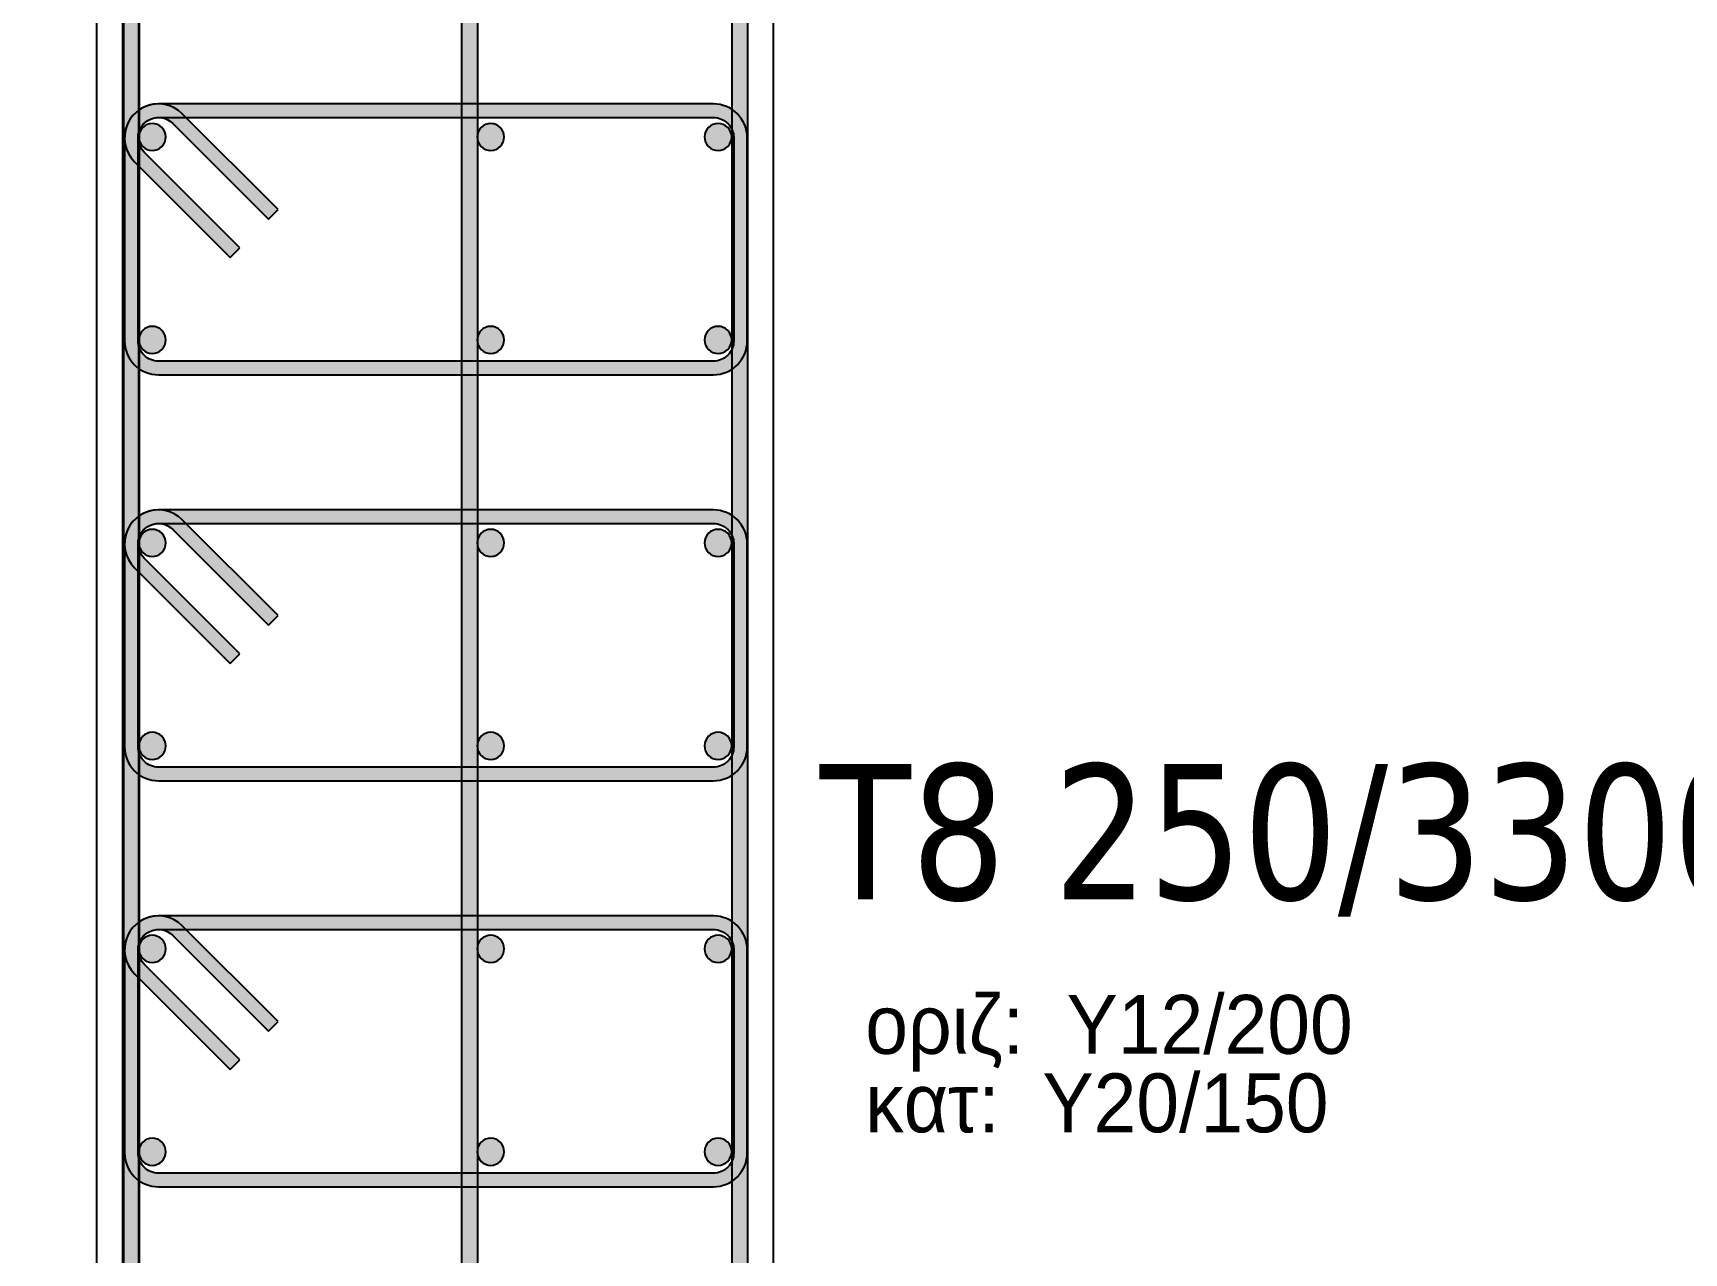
# Model space of a CAD drawing. Header units: millimetres. Extents: x -2171 to 1563, y -1758 to -1505.
# Drawn here: x -1772.77 to -1766.68, y -1605.69 to -1601.18 of the extents above; entities that cross this region are included whole.
import ezdxf

# ---------------------------------------------------------------- set-up
doc = ezdxf.new("R2010")
doc.units = ezdxf.units.MM
doc.header["$PDMODE"] = 32
doc.layers.get('Defpoints').update_dxf_attribs({"color": 6})
for name, color, linetype in [('-S-DIMS', 2, 'Continuous'), ('Col_Det', 7, 'Continuous'), ('Col_Det_0', 7, 'Continuous'), ('Col_Det_Fill', 7, 'Continuous'), ('Geo_Col', 7, 'Continuous'), ('pinakaki', 153, 'Continuous')]:
    doc.layers.add(name, color=color, linetype=linetype)
doc.styles.add('S1Arl22_b_934_161', font='arial.ttf', dxfattribs={"width": 0.933629, "height": 0.002175})
doc.styles.get("Standard").update_dxf_attribs({"font": 'tahoma.ttf'})
doc.dimstyles.new('Copy(2) of Standard', dxfattribs={"dimscale": 96, "dimtxt": 0.003, "dimasz": 0.0025, "dimexe": 0.0008, "dimexo": 0.005, "dimgap": 0.0015, "dimtad": 1, "dimrnd": 0.05, "dimzin": 0, "dimdsep": 46, "dimtxsty": 'Standard', "dimcen": 0.001, "dimclrd": 256, "dimclrt": 256, "dimadec": 0, "dimazin": 0, "dimtfac": 1, "dimtofl": 0, "dimtmove": 0, "dimatfit": 3, "dimfxl": 5, "dimtolj": 1, "dimtzin": 0, "dimarcsym": 1})

# ---------------------------------------------------------------- blocks, each defined once
blk = doc.blocks.new('*D2269')
at = {"layer": '-S-DIMS', "color": 0, "lineweight": -2, "ltscale": 0.5, "transparency": 16777216}
for p, q in [((-1770.5185, -1597.9399), (-1773.6462, -1597.9399)), ((-1770.5185, -1611.9399), (-1773.6462, -1611.9399))]:
    blk.add_line(p, q, dxfattribs=at)
at = {"layer": '-S-DIMS', "lineweight": -2, "ltscale": 0.5, "transparency": 16777216}
blk.add_line((-1773.5694, -1598.1799), (-1773.5694, -1611.6999), dxfattribs=at)
at = {"layer": '-S-DIMS', "ltscale": 0.5, "transparency": 16777216}
for points in [[(-1773.5294, -1598.1799), (-1773.6094, -1598.1799), (-1773.5694, -1597.9399)], [(-1773.6094, -1611.6999), (-1773.5294, -1611.6999), (-1773.5694, -1611.9399)]]:
    blk.add_solid(points, dxfattribs=at)
at = {"layer": 'Defpoints', "color": 0, "ltscale": 0.5, "transparency": 16777216}
for p in [(-1770.0385, -1597.9399), (-1773.5694, -1611.9399), (-1770.0385, -1611.9399)]:
    blk.add_point(p, dxfattribs=at)
at = {"layer": '-S-DIMS', "ltscale": 0.5, "transparency": 16777216, "insert": (-1773.864, -1604.9399), "char_height": 0.288, "attachment_point": 5, "rotation": 90}
blk.add_mtext('\\A1;2800', dxfattribs=at)
blk = doc.blocks.new('*D2273')
at = {"layer": '-S-DIMS', "color": 0, "lineweight": -2, "ltscale": 0.5, "transparency": 16777216}
for p, q in [((-1772.5185, -1596.6899), (-1775.1466, -1596.6899)), ((-1772.5185, -1614.4399), (-1775.1466, -1614.4399))]:
    blk.add_line(p, q, dxfattribs=at)
at = {"layer": '-S-DIMS', "lineweight": -2, "ltscale": 0.5, "transparency": 16777216}
blk.add_line((-1775.0698, -1596.9299), (-1775.0698, -1614.1999), dxfattribs=at)
at = {"layer": '-S-DIMS', "ltscale": 0.5, "transparency": 16777216}
for points in [[(-1775.0298, -1596.9299), (-1775.1098, -1596.9299), (-1775.0698, -1596.6899)], [(-1775.1098, -1614.1999), (-1775.0298, -1614.1999), (-1775.0698, -1614.4399)]]:
    blk.add_solid(points, dxfattribs=at)
at = {"layer": 'Defpoints', "color": 0, "ltscale": 0.5, "transparency": 16777216}
for p in [(-1772.0385, -1596.6899), (-1775.0698, -1614.4399), (-1772.0385, -1614.4399)]:
    blk.add_point(p, dxfattribs=at)
at = {"layer": '-S-DIMS', "ltscale": 0.5, "transparency": 16777216, "insert": (-1775.3638, -1605.5649), "char_height": 0.288, "attachment_point": 5, "rotation": 90}
blk.add_mtext('\\A1;3550', dxfattribs=at)
blk = doc.blocks.new('LINK 3')
at = {"layer": 'Col_Det_Fill'}
for points in [[(0.3193, -0.2373), (0.3546, -0.2019, 0.668179), (0.1412, -0.2903), (0.1912, -0.2903, -0.668179)], [(0.2662, -0.2153), (0.2662, -0.1653, 0.668179), (0.1778, -0.3787), (0.2132, -0.3433, -0.668179)], [(2.3162, -0.2153), (2.3162, -0.1653), (0.2662, -0.1653), (0.2662, -0.2153)], [(2.3912, -0.2903), (2.4412, -0.2903, 0.414214), (2.3162, -0.1653), (2.3162, -0.2153, -0.414214)], [(0.6728, -0.5908), (0.7082, -0.5555), (0.3546, -0.2019), (0.3193, -0.2373)], [(0.1912, -0.2915), (0.1412, -0.2915), (0.1412, -1.0406), (0.1912, -1.0406)], [(2.3912, -1.0406), (2.4412, -1.0406), (2.4412, -0.2881), (2.3912, -0.2881)], [(0.2132, -0.3433), (0.1778, -0.3787), (0.5314, -0.7322), (0.5668, -0.6969)], [(0.1912, -1.0406), (0.1412, -1.0406, 0.414214), (0.2662, -1.1656), (0.2662, -1.1156, -0.414214)], [(2.3162, -1.1156), (2.3162, -1.1656, 0.414214), (2.4412, -1.0406), (2.3912, -1.0406, -0.414214)], [(0.2662, -1.1156), (0.2662, -1.1656), (2.3162, -1.1656), (2.3162, -1.1156)]]:
    blk.add_hatch(color=252, dxfattribs=at).paths.add_polyline_path(points)
at = {"layer": 'Col_Det', "color": 7}
for points in [[(0.3546, -0.2019, 0.668179), (0.1412, -0.2903)], [(0.2662, -0.1653, 0.668179), (0.1778, -0.3787)], [(2.4412, -0.2903, 0.414214), (2.3162, -0.1653)], [(0.1912, -0.2903, -0.668179), (0.3193, -0.2373, -0.668179)], [(0.2132, -0.3433, -0.668179), (0.2662, -0.2153, -0.668179)], [(2.3162, -0.2153, -0.414214), (2.3912, -0.2903, -0.414214)], [(0.1412, -1.0406, 0.414214), (0.2662, -1.1656)], [(0.2662, -1.1156, -0.414214), (0.1912, -1.0406, -0.414214)], [(2.3162, -1.1656, 0.414214), (2.4412, -1.0406)], [(2.3912, -1.0406, -0.414214), (2.3162, -1.1156, -0.414214)]]:
    blk.add_lwpolyline(points, format="xyb", dxfattribs=at)
for points in [[(2.3162, -0.1653), (0.2662, -0.1653)], [(0.2662, -0.2153), (2.3162, -0.2153)], [(0.3193, -0.2373), (0.6728, -0.5908)], [(0.7082, -0.5555), (0.3546, -0.2019)], [(0.1412, -0.2848), (0.1412, -1.0406)], [(0.1912, -1.0406), (0.1912, -0.2848)], [(2.3912, -0.2848), (2.3912, -1.0406)], [(2.4412, -1.0406), (2.4412, -0.2848)], [(0.5668, -0.6969), (0.2132, -0.3433)], [(0.1778, -0.3787), (0.5314, -0.7322)], [(0.6728, -0.5908), (0.7082, -0.5555)], [(0.5314, -0.7322), (0.5668, -0.6969)], [(2.3162, -1.1156), (0.2662, -1.1156)], [(0.2662, -1.1656), (2.3162, -1.1656)]]:
    blk.add_lwpolyline(points, dxfattribs=at)

msp = doc.modelspace()

# ---------------------------------------------------------------- hatches: boundary and pattern name
at = {"layer": 'Col_Det_Fill'}
for color, points in [(252, [(-1771.131, -1596.8723), (-1771.191, -1596.8723), (-1771.191, -1614.351), (-1771.131, -1614.351)]), (252, [(-1772.381, -1597.2433), (-1772.441, -1597.2433), (-1772.441, -1611.5325), (-1772.381, -1611.5325)]), (252, [(-1772.3835, -1599.628), (-1772.4435, -1599.628), (-1772.4435, -1614.2185), (-1772.3835, -1614.2185)]), (252, [(-1770.1935, -1610.2518), (-1770.1335, -1610.2518), (-1770.1335, -1599.628), (-1770.1935, -1599.628)]), (133, [(-1772.3335, -1601.6153, 0.414214), (-1772.2835, -1601.5653, 0.414214), (-1772.3335, -1601.5153, 0.414214), (-1772.3835, -1601.5653, 0.414214)]), (133, [(-1771.0835, -1601.6153, 0.414214), (-1771.0335, -1601.5653, 0.414214), (-1771.0835, -1601.5153, 0.414214), (-1771.1335, -1601.5653, 0.414214)]), (133, [(-1770.2435, -1601.6153, 0.414214), (-1770.1935, -1601.5653, 0.414214), (-1770.2435, -1601.5153, 0.414214), (-1770.2935, -1601.5653, 0.414214)]), (133, [(-1772.3335, -1602.3652, 0.414214), (-1772.2835, -1602.3152, 0.414214), (-1772.3335, -1602.2652, 0.414214), (-1772.3835, -1602.3152, 0.414214)]), (133, [(-1771.0835, -1602.3652, 0.414214), (-1771.0335, -1602.3152, 0.414214), (-1771.0835, -1602.2652, 0.414214), (-1771.1335, -1602.3152, 0.414214)]), (133, [(-1770.2435, -1602.3652, 0.414214), (-1770.1935, -1602.3152, 0.414214), (-1770.2435, -1602.2652, 0.414214), (-1770.2935, -1602.3152, 0.414214)]), (133, [(-1772.3335, -1603.1151, 0.414214), (-1772.2835, -1603.0651, 0.414214), (-1772.3335, -1603.0151, 0.414214), (-1772.3835, -1603.0651, 0.414214)]), (133, [(-1771.0835, -1603.1151, 0.414214), (-1771.0335, -1603.0651, 0.414214), (-1771.0835, -1603.0151, 0.414214), (-1771.1335, -1603.0651, 0.414214)]), (133, [(-1770.2435, -1603.1151, 0.414214), (-1770.1935, -1603.0651, 0.414214), (-1770.2435, -1603.0151, 0.414214), (-1770.2935, -1603.0651, 0.414214)]), (133, [(-1772.3335, -1603.865, 0.414214), (-1772.2835, -1603.815, 0.414214), (-1772.3335, -1603.765, 0.414214), (-1772.3835, -1603.815, 0.414214)]), (133, [(-1771.0835, -1603.865, 0.414214), (-1771.0335, -1603.815, 0.414214), (-1771.0835, -1603.765, 0.414214), (-1771.1335, -1603.815, 0.414214)]), (133, [(-1770.2435, -1603.865, 0.414214), (-1770.1935, -1603.815, 0.414214), (-1770.2435, -1603.765, 0.414214), (-1770.2935, -1603.815, 0.414214)]), (133, [(-1772.3335, -1604.6149, 0.414214), (-1772.2835, -1604.5649, 0.414214), (-1772.3335, -1604.5149, 0.414214), (-1772.3835, -1604.5649, 0.414214)]), (133, [(-1771.0835, -1604.6149, 0.414214), (-1771.0335, -1604.5649, 0.414214), (-1771.0835, -1604.5149, 0.414214), (-1771.1335, -1604.5649, 0.414214)]), (133, [(-1770.2435, -1604.6149, 0.414214), (-1770.1935, -1604.5649, 0.414214), (-1770.2435, -1604.5149, 0.414214), (-1770.2935, -1604.5649, 0.414214)]), (133, [(-1772.3335, -1605.3648, 0.414214), (-1772.2835, -1605.3148, 0.414214), (-1772.3335, -1605.2648, 0.414214), (-1772.3835, -1605.3148, 0.414214)]), (133, [(-1771.0835, -1605.3648, 0.414214), (-1771.0335, -1605.3148, 0.414214), (-1771.0835, -1605.2648, 0.414214), (-1771.1335, -1605.3148, 0.414214)]), (133, [(-1770.2435, -1605.3648, 0.414214), (-1770.1935, -1605.3148, 0.414214), (-1770.2435, -1605.2648, 0.414214), (-1770.2935, -1605.3148, 0.414214)])]:
    msp.add_hatch(color=color, dxfattribs=at).paths.add_polyline_path(points)

# ---------------------------------------------------------------- linework, layer by layer
at = {"layer": 'Col_Det', "color": 7}
for points in [[(-1771.191, -1596.8546), (-1771.191, -1614.3501)], [(-1771.131, -1614.3501), (-1771.131, -1596.8546)], [(-1772.441, -1597.2904), (-1772.4385, -1611.5366)], [(-1772.381, -1611.5328), (-1772.381, -1597.2904)], [(-1770.0385, -1611.9399), (-1770.0385, -1597.9399)], [(-1772.4435, -1599.628), (-1772.4435, -1610.2518)], [(-1772.3835, -1610.2518), (-1772.3835, -1599.628)], [(-1770.1935, -1599.628), (-1770.1935, -1611.5337)], [(-1770.1335, -1611.5337), (-1770.1335, -1599.628)]]:
    msp.add_lwpolyline(points, dxfattribs=at)
msp.add_lwpolyline([(-1770.0385, -1597.9399), (-1760.0385, -1597.9399), (-1760.0385, -1611.9399), (-1770.0385, -1611.9399)], close=True, dxfattribs=at)
for points in [[(-1772.3335, -1601.5153, 0.414214), (-1772.3835, -1601.5653, 0.414214)], [(-1772.3835, -1601.5653, 0.414214), (-1772.3335, -1601.6153, 0.414214)], [(-1772.2835, -1601.5653, 0.414214), (-1772.3335, -1601.5153, 0.414214)], [(-1772.3335, -1601.6153, 0.414214), (-1772.2835, -1601.5653, 0.414214)], [(-1771.0835, -1601.5153, 0.414214), (-1771.1335, -1601.5653, 0.414214)], [(-1771.1335, -1601.5653, 0.414214), (-1771.0835, -1601.6153, 0.414214)], [(-1771.0335, -1601.5653, 0.414214), (-1771.0835, -1601.5153, 0.414214)], [(-1771.0835, -1601.6153, 0.414214), (-1771.0335, -1601.5653, 0.414214)], [(-1770.2435, -1601.5153, 0.414214), (-1770.2935, -1601.5653, 0.414214)], [(-1770.2935, -1601.5653, 0.414214), (-1770.2435, -1601.6153, 0.414214)], [(-1770.1935, -1601.5653, 0.414214), (-1770.2435, -1601.5153, 0.414214)], [(-1770.2435, -1601.6153, 0.414214), (-1770.1935, -1601.5653, 0.414214)], [(-1772.3335, -1602.2652, 0.414214), (-1772.3835, -1602.3152, 0.414214)], [(-1772.2835, -1602.3152, 0.414214), (-1772.3335, -1602.2652, 0.414214)], [(-1771.0835, -1602.2652, 0.414214), (-1771.1335, -1602.3152, 0.414214)], [(-1771.0335, -1602.3152, 0.414214), (-1771.0835, -1602.2652, 0.414214)], [(-1770.2435, -1602.2652, 0.414214), (-1770.2935, -1602.3152, 0.414214)], [(-1770.1935, -1602.3152, 0.414214), (-1770.2435, -1602.2652, 0.414214)], [(-1772.3835, -1602.3152, 0.414214), (-1772.3335, -1602.3652, 0.414214)], [(-1772.3335, -1602.3652, 0.414214), (-1772.2835, -1602.3152, 0.414214)], [(-1771.1335, -1602.3152, 0.414214), (-1771.0835, -1602.3652, 0.414214)], [(-1771.0835, -1602.3652, 0.414214), (-1771.0335, -1602.3152, 0.414214)], [(-1770.2935, -1602.3152, 0.414214), (-1770.2435, -1602.3652, 0.414214)], [(-1770.2435, -1602.3652, 0.414214), (-1770.1935, -1602.3152, 0.414214)], [(-1772.3335, -1603.0151, 0.414214), (-1772.3835, -1603.0651, 0.414214)], [(-1772.2835, -1603.0651, 0.414214), (-1772.3335, -1603.0151, 0.414214)], [(-1771.0835, -1603.0151, 0.414214), (-1771.1335, -1603.0651, 0.414214)], [(-1771.0335, -1603.0651, 0.414214), (-1771.0835, -1603.0151, 0.414214)], [(-1770.2435, -1603.0151, 0.414214), (-1770.2935, -1603.0651, 0.414214)], [(-1770.1935, -1603.0651, 0.414214), (-1770.2435, -1603.0151, 0.414214)], [(-1772.3835, -1603.0651, 0.414214), (-1772.3335, -1603.1151, 0.414214)], [(-1772.3335, -1603.1151, 0.414214), (-1772.2835, -1603.0651, 0.414214)], [(-1771.1335, -1603.0651, 0.414214), (-1771.0835, -1603.1151, 0.414214)], [(-1771.0835, -1603.1151, 0.414214), (-1771.0335, -1603.0651, 0.414214)], [(-1770.2935, -1603.0651, 0.414214), (-1770.2435, -1603.1151, 0.414214)], [(-1770.2435, -1603.1151, 0.414214), (-1770.1935, -1603.0651, 0.414214)], [(-1772.3335, -1603.765, 0.414214), (-1772.3835, -1603.815, 0.414214)], [(-1772.3835, -1603.815, 0.414214), (-1772.3335, -1603.865, 0.414214)], [(-1772.2835, -1603.815, 0.414214), (-1772.3335, -1603.765, 0.414214)], [(-1772.3335, -1603.865, 0.414214), (-1772.2835, -1603.815, 0.414214)], [(-1771.0835, -1603.765, 0.414214), (-1771.1335, -1603.815, 0.414214)], [(-1771.1335, -1603.815, 0.414214), (-1771.0835, -1603.865, 0.414214)], [(-1771.0335, -1603.815, 0.414214), (-1771.0835, -1603.765, 0.414214)], [(-1771.0835, -1603.865, 0.414214), (-1771.0335, -1603.815, 0.414214)], [(-1770.2435, -1603.765, 0.414214), (-1770.2935, -1603.815, 0.414214)], [(-1770.2935, -1603.815, 0.414214), (-1770.2435, -1603.865, 0.414214)], [(-1770.1935, -1603.815, 0.414214), (-1770.2435, -1603.765, 0.414214)], [(-1770.2435, -1603.865, 0.414214), (-1770.1935, -1603.815, 0.414214)], [(-1772.3335, -1604.5149, 0.414214), (-1772.3835, -1604.5649, 0.414214)], [(-1772.2835, -1604.5649, 0.414214), (-1772.3335, -1604.5149, 0.414214)], [(-1771.0835, -1604.5149, 0.414214), (-1771.1335, -1604.5649, 0.414214)], [(-1771.0335, -1604.5649, 0.414214), (-1771.0835, -1604.5149, 0.414214)], [(-1770.2435, -1604.5149, 0.414214), (-1770.2935, -1604.5649, 0.414214)], [(-1770.1935, -1604.5649, 0.414214), (-1770.2435, -1604.5149, 0.414214)], [(-1772.3835, -1604.5649, 0.414214), (-1772.3335, -1604.6149, 0.414214)], [(-1772.3335, -1604.6149, 0.414214), (-1772.2835, -1604.5649, 0.414214)], [(-1771.1335, -1604.5649, 0.414214), (-1771.0835, -1604.6149, 0.414214)], [(-1771.0835, -1604.6149, 0.414214), (-1771.0335, -1604.5649, 0.414214)], [(-1770.2935, -1604.5649, 0.414214), (-1770.2435, -1604.6149, 0.414214)], [(-1770.2435, -1604.6149, 0.414214), (-1770.1935, -1604.5649, 0.414214)], [(-1772.3335, -1605.2648, 0.414214), (-1772.3835, -1605.3148, 0.414214)], [(-1772.2835, -1605.3148, 0.414214), (-1772.3335, -1605.2648, 0.414214)], [(-1771.0835, -1605.2648, 0.414214), (-1771.1335, -1605.3148, 0.414214)], [(-1771.0335, -1605.3148, 0.414214), (-1771.0835, -1605.2648, 0.414214)], [(-1770.2435, -1605.2648, 0.414214), (-1770.2935, -1605.3148, 0.414214)], [(-1770.1935, -1605.3148, 0.414214), (-1770.2435, -1605.2648, 0.414214)], [(-1772.3835, -1605.3148, 0.414214), (-1772.3335, -1605.3648, 0.414214)], [(-1772.3335, -1605.3648, 0.414214), (-1772.2835, -1605.3148, 0.414214)], [(-1771.1335, -1605.3148, 0.414214), (-1771.0835, -1605.3648, 0.414214)], [(-1771.0835, -1605.3648, 0.414214), (-1771.0335, -1605.3148, 0.414214)], [(-1770.2935, -1605.3148, 0.414214), (-1770.2435, -1605.3648, 0.414214)], [(-1770.2435, -1605.3648, 0.414214), (-1770.1935, -1605.3148, 0.414214)]]:
    msp.add_lwpolyline(points, format="xyb", dxfattribs=at)
at = {"layer": 'Col_Det_0', "color": 94}
msp.add_lwpolyline([(-1772.5385, -1596.6899), (-1758.5385, -1596.6899), (-1758.5385, -1614.4399), (-1772.5385, -1614.4399)], close=True, dxfattribs=at)

# ---------------------------------------------------------------- block references
at = {"layer": 'Geo_Col', "ltscale": 0.5}
for p in [(-1772.5771, -1601.2781), (-1772.5771, -1602.7781), (-1772.5771, -1604.2781)]:
    msp.add_blockref('LINK 3', p, dxfattribs=at)

# ---------------------------------------------------------------- texts
at = {"layer": 'Col_Det', "color": 7, "style": 'S1Arl22_b_934_161', "width": 0.933629}
for s, p in [('οριζ:  Y12/200', (-1769.7001, -1604.9528)), ('κατ:  Y20/150', (-1769.7001, -1605.2428))]:
    msp.add_text(s, height=0.2175, dxfattribs=at).set_placement(p)
at = {"layer": 'pinakaki', "color": 1, "width": 0.933629}
msp.add_text(' Τ8 250/3300 ', height=0.5, dxfattribs=at).set_placement((-1770.0426, -1604.3823))

# ---------------------------------------------------------------- dimensions: what is measured, and where the dimension line sits
at = {"layer": '-S-DIMS', "ltscale": 0.5}
for base, p1, p2, picture, middle in [((-1775.0698, -1614.4399), (-1772.0385, -1596.6899), (-1772.0385, -1614.4399), '*D2273', (-1775.3638, -1605.5649)), ((-1773.5694, -1611.9399), (-1770.0385, -1597.9399), (-1770.0385, -1611.9399), '*D2269', (-1773.864, -1604.9399))]:
    dim = msp.add_linear_dim(base=base, p1=p1, p2=p2, angle=90, dimstyle='Copy(2) of Standard', override={"dimdec": 0, "dimlfac": 200, "dimtmove": 1}, dxfattribs=at)
    dim.commit()
    dim.dimension.update_dxf_attribs({"geometry": picture, "text_midpoint": middle})

doc.saveas('drawing.dxf')
